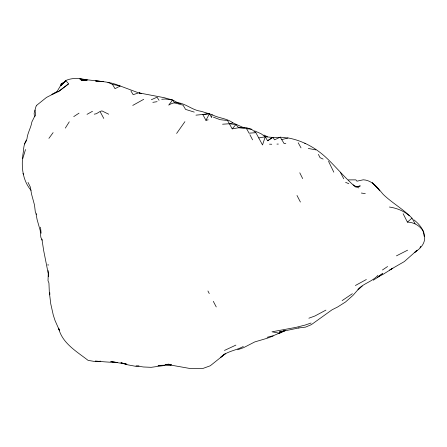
<?xml version="1.0" encoding="UTF-8"?>
<svg xmlns="http://www.w3.org/2000/svg" width="447" height="447" viewBox="0 0 447 447"><rect width="100%" height="100%" fill="white"/><g stroke="black" fill="none" stroke-linecap="round" stroke-linejoin="round"><path stroke-width="0.67" d="M48.064 265.445L48.069 264.317M200.748 111.18L212.034 114.667L211.682 117.606L209.403 113.801L195.965 115.158M65.541 81.209L60.909 85.6L61.127 84.036L65.541 81.209L65.709 80.544C72.632 77.454 80.074 78.303 87.176 80.007L79.79 78.963L87.187 79.946L81.086 80.683L87.629 79.862L103.218 81.611L95.574 80.991C103.793 81.527 112.068 82.449 119.667 85.858M35.05 110.13L35.665 115.488L34.464 116.723L31.882 121.925C30.988 127.769 27.502 132.955 26.954 138.983C24.708 142.548 23.546 146.566 23.518 150.768C21.037 164.306 21.747 179.42 31.055 190.344M280.107 137.642L280.224 137.145L287.896 138.045M22.808 158.512L25.501 149.549M254.516 130.826L261.188 133.804L265.233 136.793L262.523 144.957L255.88 132.681L251.532 129.267L245.492 127.417L238.709 127.736L232.194 128.87L227.584 120.528L220.075 119.679L213.398 117.153M420.661 246.638L419.543 248.661L414.442 252.667L416.911 250.314M420.621 246.789L420.191 247.923C429.623 238.318 422.733 226.5 413.732 219.756M208.9 113.605L202.804 114.51L205.944 120.327L209.403 113.801M24.473 143.984L26.608 140.492M65.318 128.099L69.279 121.819M176.621 133.435L184.913 121.662M48.902 138.369L53.115 132.625M36.777 105.431L35.967 106.475L34.134 113.275L34.464 116.723M232.194 128.87L235.887 124.607L238.709 127.736L251.532 129.267M60.909 85.6L65.709 80.544L68.441 83.561L68.419 84.07L58.155 91.831L68.313 83.997M417.012 250.326L404.317 261.584L390.393 269.591M362.232 286.069L357.142 290.634L352.957 295.417L345.503 302.004L337.636 306.983L332.043 309.799L311.347 324.656L305.575 327.109L298.574 327.975L279.224 332.043L285.125 330.584L273.525 335.647L267.127 337.295M378.061 275.229C372.412 281.537 363.623 283.37 357.779 289.427M403.133 213.716L407.413 222.103L411.989 218.153C403.306 209.09 392.153 203.05 383.191 194.361C377.771 188.042 372.412 180.23 363.238 179.8L356.957 181.175L355.857 179.867L348.453 179.895M36.777 105.229L46.466 97.44L57.635 91.752L51.897 94.485L57.043 91.529L60.652 85.522L61.127 84.036L65.066 81.801M379.425 275.765L382.537 273.57L378.385 276.944L373.284 280.196M258.796 137.927L265.233 136.793L267.597 140.771L272.447 137.397L279.554 137.642M352.376 293.701L342.162 300.607M382.431 269.988L387.594 266.518M73.744 116.611L79.035 113.141M267.597 140.771L272.949 137.436L274.57 139.838L280.224 137.145L284.119 143.56L285.823 143.42M143.727 99.307L132.759 105.419M325.924 310.112L314.889 316.007L308.866 318.208M87.02 114.343L92.501 111.286M389.583 270.027L392.852 268.206L383.107 274.324L377.514 277.146M355.382 285.51L366.344 279.515M407.614 250.175L396.444 255.863M137.659 92.507L120.249 85.997L115.002 88.668L112.488 84.377L107.934 82.382M279.341 333.311L284.946 330.512L279.381 333.194L271.966 331.808L295.897 327.394L304.988 325.103L311.09 323.019M243.297 346.481C235.921 350.649 226.679 351.068 220.5 357.471L225.221 353.817L210.258 365.786L202.932 368.445L189.584 368.429L171.905 365.283L167.899 364.149L171.207 364.579M235.887 345.106L224.472 350.437M151.343 99.737L157.059 97.178L159.031 100.324M273.201 336.01L267.312 338.211L254.734 341.938L243.581 347.671L237.642 349.755M138.849 92.803L141.587 93.68L138.849 92.803L133.156 94.686L130.893 90.914M281.867 139.587L288.008 137.927C302.675 140.615 316.04 147.991 326.751 158.182C336.507 167.457 344.983 177.895 355.147 186.729M222.567 124.216L229.417 123.752L232.96 122.919L242.85 127.334L244.755 127.602M205.944 120.327L208.196 119.818M94.25 114.169L96.328 113.739L100.022 111.51L101.916 110.884L108.71 114.209M152.829 102.346L157.104 101.67M139.011 365.864L135.726 366.328L127.585 364.791L120.891 362.713L126.842 364.238L110.761 361.528L117.516 362.551M298.574 327.975L299.032 327.919M161.747 99.295L165.334 98.999L172.603 100.033L174.581 102.871L183.086 105.185L185.566 109.403L194.249 112.096M100.799 361.182L95.462 361.617L88.098 360.377C76.728 351.515 62.15 343.235 58.618 328.143L59.557 330.769L55.037 320.499L53.282 315.101L50.746 303.815L49.31 291.964L48.93 282.957L48.013 280.777L48.254 273.62L43.711 250.773L41.901 239.111M171.413 364.97L158.026 365.434L164.937 365.439L151.187 367.322L143.448 366.981L136 365.875M255.88 132.681L249.102 133.172L246.655 128.853M276.961 144.09L278.336 144.068M95.345 361.003C102.704 361.785 110.051 362.26 117.494 362.601M269.502 144.169L271.759 144.247M272.949 137.436L265.233 136.793M308.301 148.46L315.9 149.879M229.417 123.752L235.887 124.607M180.482 103.486L178.66 103.229L172.782 100.089M361.338 193.037L365.283 193.668M407.413 222.103C413.766 222.26 419.509 225.495 423.007 230.786L424.231 236.452M112.488 84.377L120.249 85.997M139.268 92.954L164.239 97.703L172.603 100.033L168.698 105.118C180.236 97.608 189.366 109.649 200.357 111.163M389.421 207.028C396.724 208.134 403.68 210.8 409.273 215.745M304.725 143.23L305.452 143.453M212.034 114.667C218.728 118.354 226.819 118.142 232.96 122.919M345.598 182.365L348.811 183.678M323.114 159.071L320.074 157.685L318.387 154.377M263.909 135.011L267.563 136.832M358.835 187.947L353.353 185.131L353.169 184.695M379.732 190.847L377.491 187.796L372.301 182.734L378.151 188.701M411.989 218.153L415.123 223.757M298.188 142.749L301.021 147.862M100.346 112.068L103.777 118.433M213.303 301.339L216.253 306.933M207.928 290.997L209.263 293.55M249.901 134.703L252.583 139.844M340.346 172.268L343.749 178.822M296.998 195.473L300.406 202.044M299.775 172.805L302.658 178.588M28.027 182.41L30.362 187.097L31.513 193.998L34.508 205.056L35.319 211.928L36.486 214.409M328.539 161.333L333.808 172.179M22.987 173.442L23.568 174.637M42.163 240.201L40.828 237.273L40.202 230.501L37.084 219.511L36.017 213.761M40.526 227.227L41.107 233.222M48.175 270.558L48.505 276.682M49.807 292.718L49.813 294.808M360.176 185.935L355.823 186.986L360.176 185.935M170.827 364.881L165.094 364.702L170.855 364.897"/></g></svg>
